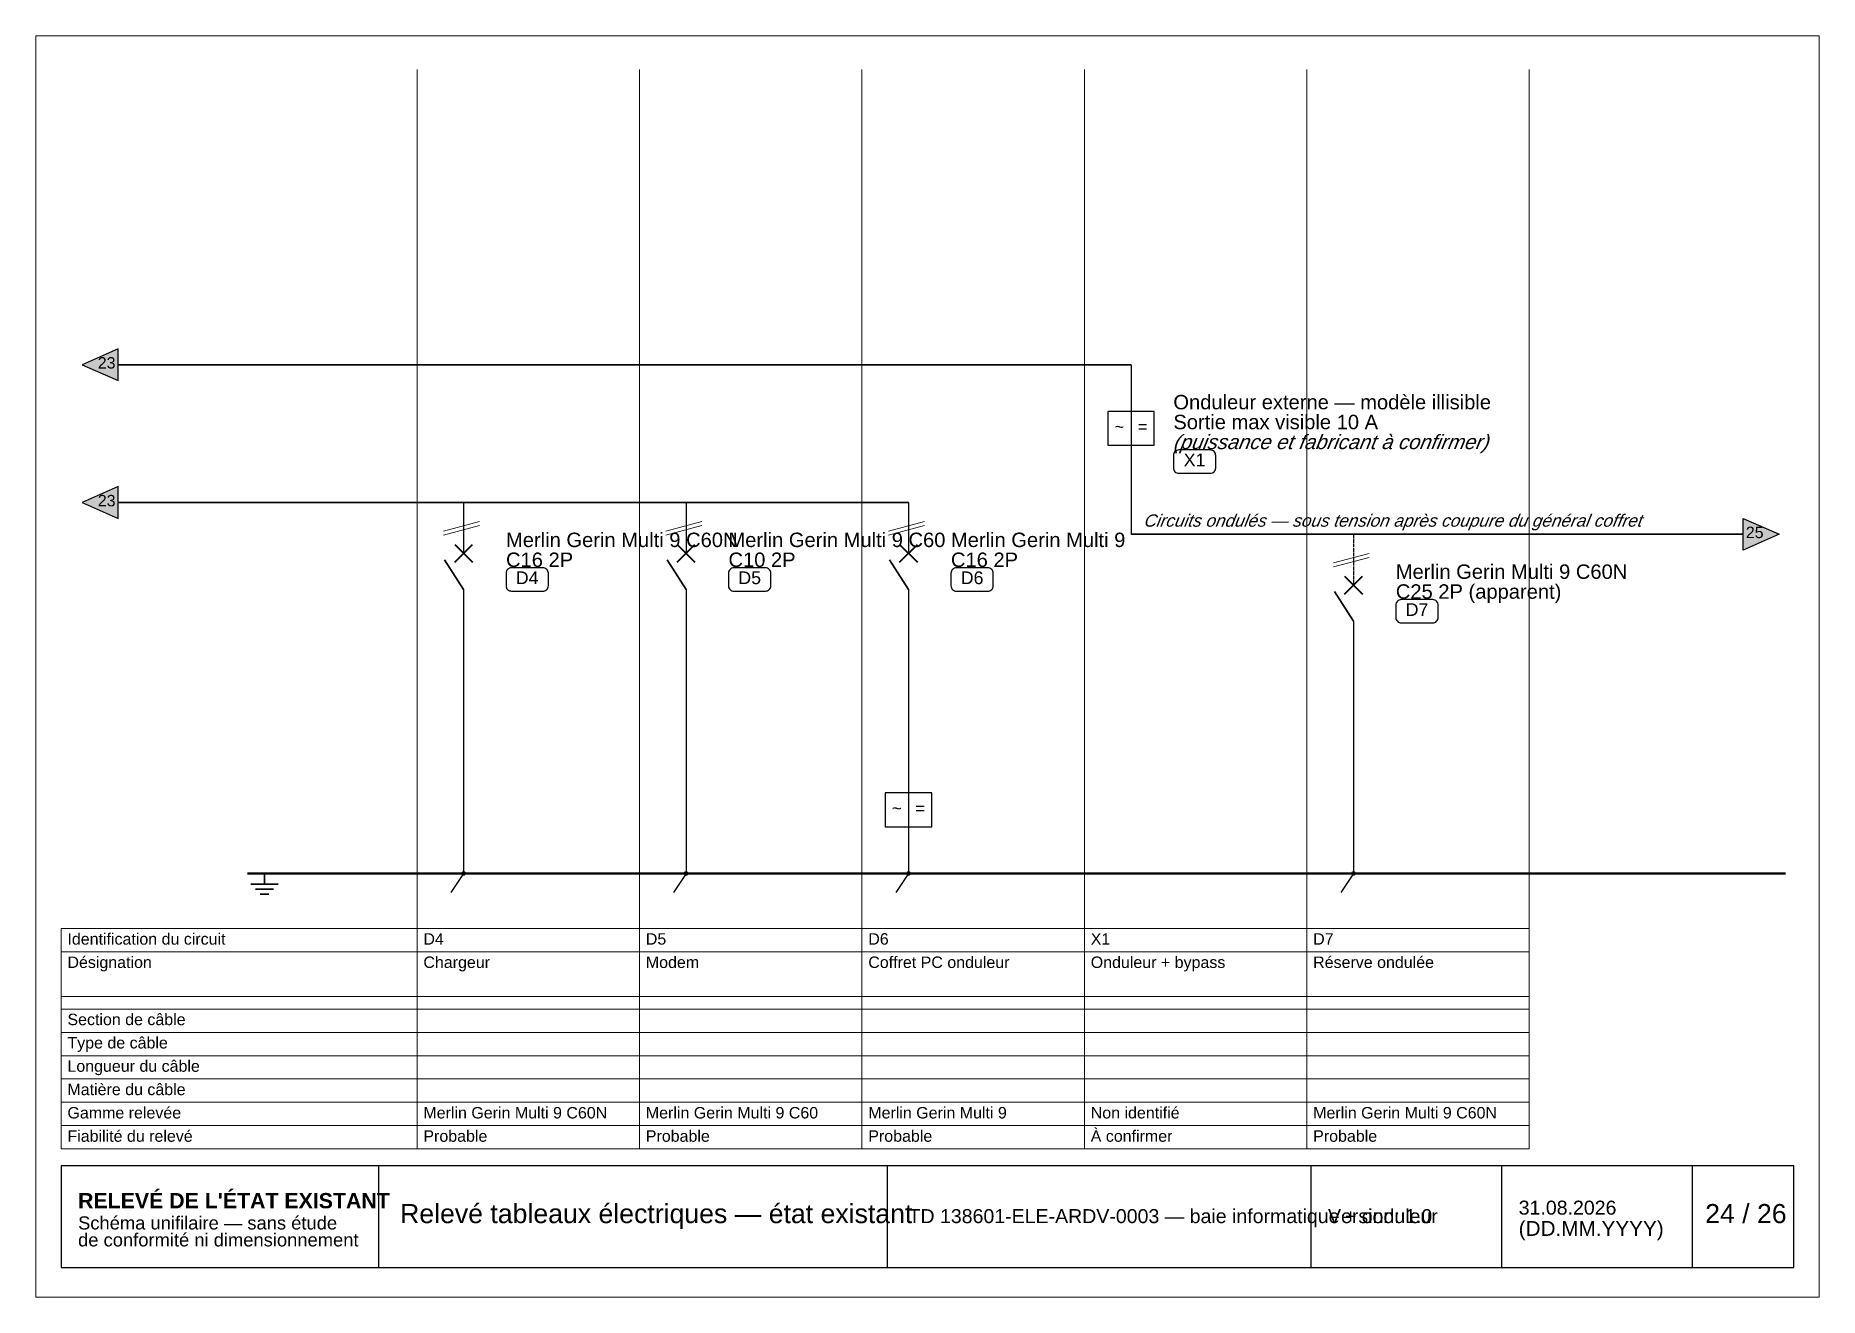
# Paper-space layout '24 - F24 TD BAIE INFO (2-3)' of a CAD drawing. Header units: millimetres. Extents: x 0 to 297, y 0 to 210.
# The model-space entities are those that its viewports show. They can reach past a viewport. Long polylines and large blocks are cut down to what shows.
import ezdxf
from ezdxf.enums import TextEntityAlignment as Align

# ---------------------------------------------------------------- set-up
doc = ezdxf.new("R2010")
doc.units = ezdxf.units.MM
doc.header["$LTSCALE"] = 0.5
doc.linetypes.add('DASHED', pattern=[1.524, 1.27, -0.254])
for name, color, linetype, lineweight in [('RENVOIS_FOLIO', 5, 'CONTINUOUS', 25), ('SCHEMA', 7, 'CONTINUOUS', 35), ('SCHEMA_PROBABLE', 7, 'DASHED', 35), ('SYMBOLES', 7, 'CONTINUOUS', 25), ('TERRE', 3, 'CONTINUOUS', 50), ('TEXTE', 7, 'CONTINUOUS', 13), ('TEXTE_A_CONFIRMER', 1, 'CONTINUOUS', 13), ('TRAME', 253, 'CONTINUOUS', 9)]:
    doc.layers.add(name, color=color, linetype=linetype, lineweight=lineweight)
doc.styles.add('SCHEMA', font='arial.ttf')
doc.styles.add('SCHEMA_GRAS', font='arialbd.ttf')
doc.styles.add('SCHEMA_ITAL', font='ariali.ttf')

msp = doc.modelspace()

# ---------------------------------------------------------------- hatches: boundary and pattern name
at = {"layer": 'RENVOIS_FOLIO'}
for points in [[(1281.76, -762.13), (1275.76, -764.78), (1281.76, -767.42)], [(1281.76, -785.06), (1275.76, -787.71), (1281.76, -790.35)], [(1552.3, -790.35), (1558.3, -793), (1552.3, -795.65)]]:
    msp.add_hatch(color=7, dxfattribs=at).paths.add_polyline_path(points)
at = {"layer": 'SCHEMA'}
h = msp.add_hatch(color=7, dxfattribs=at)
edge = h.paths.add_edge_path()
edge.add_arc((1339.26, -849.44), 0.388, 0, 360)
h = msp.add_hatch(color=7, dxfattribs=at)
edge = h.paths.add_edge_path()
edge.add_arc((1376.3, -849.44), 0.388, 0, 360)
h = msp.add_hatch(color=7, dxfattribs=at)
edge = h.paths.add_edge_path()
edge.add_arc((1413.34, -849.44), 0.388, 0, 360)
h = msp.add_hatch(color=7, dxfattribs=at)
edge = h.paths.add_edge_path()
edge.add_arc((1487.43, -849.44), 0.388, 0, 360)

# ---------------------------------------------------------------- linework, layer by layer
at = {"layer": 'RENVOIS_FOLIO'}
for points in [[(1281.76, -762.13), (1275.76, -764.78), (1281.76, -767.42)], [(1281.76, -785.06), (1275.76, -787.71), (1281.76, -790.35)], [(1552.3, -790.35), (1558.3, -793), (1552.3, -795.65)]]:
    msp.add_lwpolyline(points, close=True, dxfattribs=at)
at = {"layer": 'SCHEMA', "lineweight": 35}
for p, q in [((1281.76, -764.78), (1450.39, -764.78)), ((1281.76, -787.71), (1413.34, -787.71)), ((1450.39, -793), (1552.3, -793)), ((1336.09, -797.23), (1339.26, -802.17)), ((1373.13, -797.23), (1376.3, -802.17)), ((1410.17, -797.23), (1413.34, -802.17)), ((1484.25, -802.52), (1487.43, -807.46)), ((1303.81, -851.21), (1308.39, -851.21)), ((1304.62, -852.06), (1307.58, -852.06)), ((1306.1, -849.44), (1306.1, -851.21)), ((1305.39, -852.9), (1306.81, -852.9))]:
    msp.add_line(p, q, dxfattribs=at)
at = {"layer": 'SCHEMA', "lineweight": 30}
for p, q in [((1450.39, -764.78), (1450.39, -773.24)), ((1450.39, -772.54), (1450.39, -778.18)), ((1450.39, -773.24), (1450.39, -779.24)), ((1450.39, -779.24), (1450.39, -793)), ((1339.26, -787.71), (1339.26, -796.17)), ((1376.3, -787.71), (1376.3, -796.17)), ((1413.34, -787.71), (1413.34, -796.17)), ((1339.26, -802.17), (1339.26, -849.44)), ((1376.3, -802.17), (1376.3, -849.44)), ((1413.34, -802.17), (1413.34, -849.44)), ((1487.43, -807.46), (1487.43, -849.44)), ((1413.34, -836.04), (1413.34, -841.68)), ((1339.26, -849.44), (1337.14, -852.62)), ((1376.3, -849.44), (1374.19, -852.62)), ((1413.34, -849.44), (1411.23, -852.62)), ((1487.43, -849.44), (1485.31, -852.62))]:
    msp.add_line(p, q, dxfattribs=at)
at = {"layer": 'SCHEMA', "lineweight": 40}
for p, q in [((1337.78, -797.66), (1340.74, -794.69)), ((1337.78, -794.69), (1340.74, -797.66)), ((1374.82, -797.66), (1377.78, -794.69)), ((1374.82, -794.69), (1377.78, -797.66)), ((1411.86, -797.66), (1414.83, -794.69)), ((1411.86, -794.69), (1414.83, -797.66)), ((1485.95, -802.95), (1488.91, -799.99)), ((1485.95, -799.99), (1488.91, -802.95))]:
    msp.add_line(p, q, dxfattribs=at)
at = {"layer": 'SCHEMA', "lineweight": 30}
for points in [[(1446.51, -778.18), (1454.27, -778.18), (1454.27, -772.54), (1446.51, -772.54)], [(1409.46, -841.68), (1417.22, -841.68), (1417.22, -836.04), (1409.46, -836.04)]]:
    msp.add_lwpolyline(points, close=True, dxfattribs=at)
at = {"layer": 'SCHEMA_PROBABLE', "lineweight": 30}
msp.add_line((1487.43, -793), (1487.43, -801.47), dxfattribs=at)
at = {"layer": 'SYMBOLES', "lineweight": 20}
for p, q in [((1335.91, -792.47), (1341.91, -790.88)), ((1335.91, -793.14), (1341.91, -791.55)), ((1372.95, -792.47), (1378.95, -790.88)), ((1372.95, -793.14), (1378.95, -791.55)), ((1409.99, -792.47), (1415.99, -790.88)), ((1409.99, -793.14), (1415.99, -791.55)), ((1484.08, -797.76), (1490.07, -796.17)), ((1484.08, -798.43), (1490.07, -796.85))]:
    msp.add_line(p, q, dxfattribs=at)
at = {"layer": 'SYMBOLES', "lineweight": 15}
for p, q in [((1272.23, -858.62), (1516.71, -858.62)), ((1272.23, -895.31), (1272.23, -858.62)), ((1331.5, -895.31), (1331.5, -858.62)), ((1368.54, -895.31), (1368.54, -858.62)), ((1405.58, -895.31), (1405.58, -858.62)), ((1442.62, -895.31), (1442.62, -858.62)), ((1479.67, -895.31), (1479.67, -858.62)), ((1516.71, -895.31), (1516.71, -858.62)), ((1272.23, -862.5), (1516.71, -862.5)), ((1272.23, -869.91), (1516.71, -869.91)), ((1272.23, -872.02), (1516.71, -872.02)), ((1272.23, -875.9), (1516.71, -875.9)), ((1272.23, -879.78), (1516.71, -879.78)), ((1272.23, -883.66), (1516.71, -883.66)), ((1272.23, -887.54), (1516.71, -887.54)), ((1272.23, -891.42), (1516.71, -891.42)), ((1272.23, -895.31), (1516.71, -895.31))]:
    msp.add_line(p, q, dxfattribs=at)
at = {"layer": 'SYMBOLES', "lineweight": 25}
for p, q in [((1325.15, -915.06), (1325.15, -898.13)), ((1409.82, -915.06), (1409.82, -898.13)), ((1480.37, -915.06), (1480.37, -898.13)), ((1512.12, -915.06), (1512.12, -898.13)), ((1543.87, -915.06), (1543.87, -898.13))]:
    msp.add_line(p, q, dxfattribs=at)
for points in [[(1458.36, -782.84), (1463.58, -782.84, 0.414214), (1464.5, -781.92), (1464.5, -779.88, 0.414214), (1463.58, -778.96), (1458.36, -778.96, 0.414214), (1457.44, -779.88), (1457.44, -781.92, 0.414214)], [(1347.23, -802.45), (1352.45, -802.45, 0.414214), (1353.37, -801.54), (1353.37, -799.49, 0.414214), (1352.45, -798.57), (1347.23, -798.57, 0.414214), (1346.32, -799.49), (1346.32, -801.54, 0.414214)], [(1384.28, -802.45), (1389.5, -802.45, 0.414214), (1390.41, -801.54), (1390.41, -799.49, 0.414214), (1389.5, -798.57), (1384.28, -798.57, 0.414214), (1383.36, -799.49), (1383.36, -801.54, 0.414214)], [(1421.32, -802.45), (1426.54, -802.45, 0.414214), (1427.46, -801.54), (1427.46, -799.49, 0.414214), (1426.54, -798.57), (1421.32, -798.57, 0.414214), (1420.4, -799.49), (1420.4, -801.54, 0.414214)], [(1495.4, -807.75), (1500.62, -807.75, 0.414214), (1501.54, -806.83), (1501.54, -804.78, 0.414214), (1500.62, -803.87), (1495.4, -803.87, 0.414214), (1494.48, -804.78), (1494.48, -806.83, 0.414214)]]:
    msp.add_lwpolyline(points, format="xyb", close=True, dxfattribs=at)
msp.add_lwpolyline([(1272.23, -915.06), (1560.77, -915.06), (1560.77, -898.13), (1272.23, -898.13)], close=True, dxfattribs=at)
at = {"layer": 'TERRE', "color": 3}
msp.add_line((1303.28, -849.44), (1559.36, -849.44), dxfattribs=at)
at = {"layer": 'TERRE', "color": 2, "linetype": 'DASHED'}
msp.add_line((1304.69, -849.44), (1559.36, -849.44), dxfattribs=at)
at = {"layer": 'TRAME'}
for p, q in [((1331.5, -895.31), (1331.5, -715.64)), ((1368.54, -895.31), (1368.54, -715.64)), ((1405.58, -895.31), (1405.58, -715.64)), ((1442.62, -895.31), (1442.62, -715.64)), ((1479.67, -895.31), (1479.67, -715.64)), ((1516.71, -895.31), (1516.71, -715.64))]:
    msp.add_line(p, q, dxfattribs=at)

# ---------------------------------------------------------------- texts
at = {"layer": 'TEXTE', "style": 'SCHEMA'}
for s, height, p in [('23', 1.905, (1279.82, -765.41)), ('~', 1.98, (1448.45, -776.07)), ('=', 1.98, (1452.33, -776.07)), ('X1', 2.117, (1460.97, -781.68)), ('23', 1.905, (1279.82, -788.34)), ('25', 1.905, (1554.24, -793.63)), ('D4', 2.117, (1349.84, -801.29)), ('D5', 2.117, (1386.89, -801.29)), ('D6', 2.117, (1423.93, -801.29)), ('D7', 2.117, (1498.01, -806.58)), ('~', 1.98, (1411.4, -839.57)), ('=', 1.98, (1415.28, -839.57))]:
    msp.add_text(s, height=height, dxfattribs=at).set_placement(p, align=Align.CENTER)
at = {"layer": 'TEXTE'}
for s, height, style, p in [('Onduleur externe — modèle illisible', 2.3989, 'SCHEMA', (1457.44, -772.19)), ('Sortie max visible 10 A', 2.3989, 'SCHEMA', (1457.44, -775.5)), ('Merlin Gerin Multi 9 C60N', 2.3989, 'SCHEMA', (1346.32, -795.12)), ('Merlin Gerin Multi 9 C60', 2.3989, 'SCHEMA', (1383.36, -795.12)), ('Merlin Gerin Multi 9', 2.3989, 'SCHEMA', (1420.4, -795.12)), ('C16 2P', 2.399, 'SCHEMA', (1346.32, -798.43)), ('C10 2P', 2.399, 'SCHEMA', (1383.36, -798.43)), ('C16 2P', 2.399, 'SCHEMA', (1420.4, -798.43)), ('Merlin Gerin Multi 9 C60N', 2.3989, 'SCHEMA', (1494.48, -800.41)), ('C25 2P (apparent)', 2.3989, 'SCHEMA', (1494.48, -803.72)), ('Identification du circuit', 1.905, 'SCHEMA', (1273.29, -861.3)), ('D4', 1.905, 'SCHEMA', (1332.56, -861.3)), ('D5', 1.905, 'SCHEMA', (1369.6, -861.3)), ('D6', 1.905, 'SCHEMA', (1406.64, -861.3)), ('X1', 1.905, 'SCHEMA', (1443.68, -861.3)), ('D7', 1.905, 'SCHEMA', (1480.72, -861.3)), ('Désignation', 1.905, 'SCHEMA', (1273.29, -865.18)), ('Chargeur', 1.905, 'SCHEMA', (1332.56, -865.18)), ('Modem', 1.905, 'SCHEMA', (1369.6, -865.18)), ('Coffret PC onduleur', 1.905, 'SCHEMA', (1406.64, -865.18)), ('Onduleur + bypass', 1.905, 'SCHEMA', (1443.68, -865.18)), ('Réserve ondulée', 1.905, 'SCHEMA', (1480.72, -865.18)), ('Section de câble', 1.905, 'SCHEMA', (1273.29, -874.7)), ('Type de câble', 1.905, 'SCHEMA', (1273.29, -878.58)), ('Longueur du câble', 1.905, 'SCHEMA', (1273.29, -882.46)), ('Matière du câble', 1.905, 'SCHEMA', (1273.29, -886.35)), ('Gamme relevée', 1.905, 'SCHEMA', (1273.29, -890.23)), ('Merlin Gerin Multi 9 C60N', 1.905, 'SCHEMA', (1332.56, -890.23)), ('Merlin Gerin Multi 9 C60', 1.905, 'SCHEMA', (1369.6, -890.23)), ('Merlin Gerin Multi 9', 1.905, 'SCHEMA', (1406.64, -890.23)), ('Non identifié', 1.905, 'SCHEMA', (1443.68, -890.23)), ('Merlin Gerin Multi 9 C60N', 1.905, 'SCHEMA', (1480.72, -890.23)), ('Fiabilité du relevé', 1.905, 'SCHEMA', (1273.29, -894.11)), ('Probable', 1.905, 'SCHEMA', (1332.56, -894.11)), ('Probable', 1.905, 'SCHEMA', (1369.6, -894.11)), ('Probable', 1.905, 'SCHEMA', (1406.64, -894.11)), ('Probable', 1.905, 'SCHEMA', (1480.72, -894.11)), ("RELEVÉ DE L'ÉTAT EXISTANT", 2.54, 'SCHEMA_GRAS', (1275.06, -905.18)), ('Relevé tableaux électriques — état existant', 3.175, 'SCHEMA', (1328.68, -907.65)), ('TD 138601-ELE-ARDV-0003 — baie informatique + onduleur', 2.3283, 'SCHEMA', (1413.34, -907.65)), ('Version: 1.0', 2.3283, 'SCHEMA', (1483.19, -907.65)), ('31.08.2026', 2.328, 'SCHEMA', (1514.94, -906.24)), ('24 / 26', 3.175, 'SCHEMA', (1545.99, -907.65)), ('Schéma unifilaire — sans étude', 2.1872, 'SCHEMA', (1275.06, -908.71)), ('(DD.MM.YYYY)', 2.4694, 'SCHEMA', (1514.94, -909.77)), ('de conformité ni dimensionnement', 2.1872, 'SCHEMA', (1275.06, -911.53))]:
    msp.add_text(s, height=height, dxfattribs=dict(at, style=style)).set_placement(p)
at = {"layer": 'TEXTE', "style": 'SCHEMA_ITAL', "oblique": 12}
msp.add_text('Circuits ondulés — sous tension après coupure du général coffret', height=2.0461, dxfattribs=at).set_placement((1452.5, -791.73))
at = {"layer": 'TEXTE_A_CONFIRMER', "style": 'SCHEMA_ITAL', "oblique": 12}
msp.add_text('(puissance et fabricant à confirmer)', height=2.3989, dxfattribs=at).set_placement((1457.44, -778.82))
at = {"layer": 'TEXTE_A_CONFIRMER', "style": 'SCHEMA'}
msp.add_text('À confirmer', height=1.905, dxfattribs=at).set_placement((1443.68, -894.11))

psp = doc.layouts.new('24 - F24 TD BAIE INFO (2-3)')

# ---------------------------------------------------------------- viewports
at = {"layer": 'VIEWPORTS'}
psp.add_viewport(center=(148.5, 105), size=(297, 210), view_center_point=(1416.5, -815), view_height=210, dxfattribs=at)

doc.saveas('drawing.dxf')
